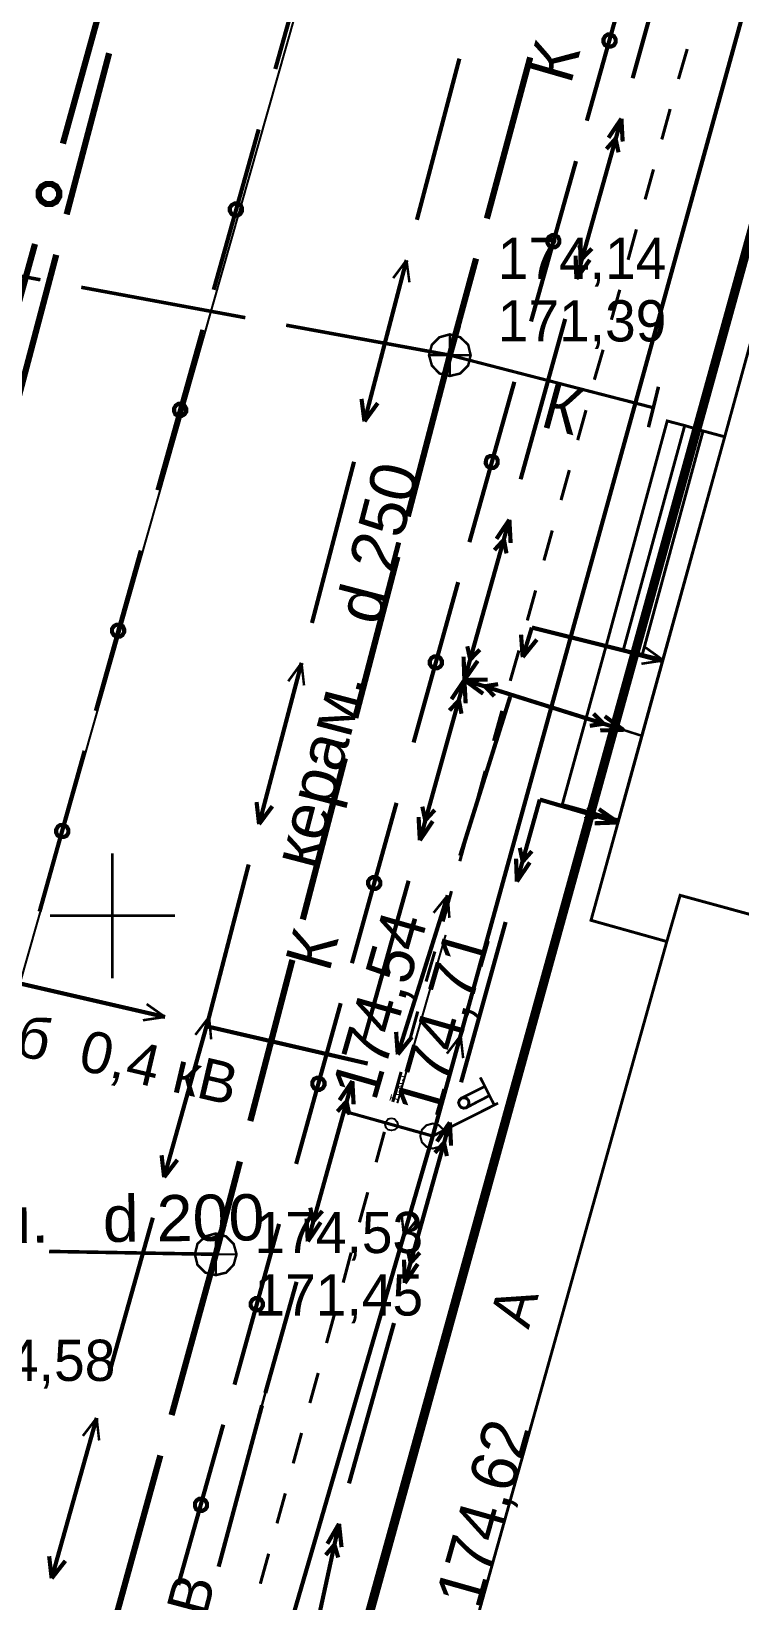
# Model space of a CAD drawing. Extents: x -2634 to -2115, y -2142 to -1393.
# Drawn here: x -2501.95 to -2484.94, y -1916.44 to -1878.77 of the extents above; entities that cross this region are included whole.
import ezdxf

# ---------------------------------------------------------------- set-up
doc = ezdxf.new("R2010")
doc.units = 0
doc.header["$MEASUREMENT"] = 0
for name, color, linetype in [('500_Геодез-Пункты_гео', 7, 'Continuous'), ('500_Дополн-Бордюры__п', 7, 'Continuous'), ('500_Дополн-Ступени__л', 7, 'Continuous'), ('500_Дороги-Проезжие_ч', 7, 'Continuous'), ('500_Линии_-Линии_связ', 7, 'Continuous'), ('500_Линии_-ЛЭП_кабель', 7, 'Continuous'), ('500_Линии_-Смотровые_', 7, 'Continuous'), ('500_Линии_-Фонари_час', 7, 'Continuous'), ('500_Линии_-Электрокаб', 7, 'Continuous'), ('500_Объект-Опоры', 7, 'Continuous'), ('500_Рельеф-Высотные_о', 7, 'Continuous'), ('500_Строен-Дополнения', 7, 'Continuous'), ('500_Строен-Здания', 7, 'Continuous'), ('500_Трубоп-Водопровод', 7, 'Continuous'), ('500_Трубоп-Канализаци', 7, 'Continuous'), ('500_Трубоп-Смотровые_', 7, 'Continuous'), ('500_Улицы-Улицы_и_их', 7, 'Continuous'), ('ЗАЯВКИ-Условные_з', 7, 'Continuous'), ('Красные_ли-Красные_ли', 7, 'Continuous'), ('Красные_ли-Оси_улиц_к', 7, 'Continuous')]:
    doc.layers.add(name, color=color, linetype=linetype)
doc.styles.add('TARIAL', font='Arial')

msp = doc.modelspace()

# ---------------------------------------------------------------- linework, layer by layer
at = {"layer": '500_Геодез-Пункты_гео', "color": 94, "const_width": 0.065}
for points in [[(-2500, -1898.5), (-2500, -1901.5)], [(-2501.5, -1900), (-2498.5, -1900)]]:
    msp.add_lwpolyline(points, dxfattribs=at)
at = {"layer": '500_Дополн-Бордюры__п', "color": 1, "const_width": 0.075}
for points in [[(-2486.41, -1879.91), (-2486.2, -1879.19)], [(-2486.81, -1881.36), (-2486.61, -1880.63)], [(-2487.21, -1882.8), (-2487.01, -1882.08)], [(-2487.62, -1884.25), (-2487.42, -1883.52)], [(-2488.02, -1885.69), (-2487.82, -1884.97)], [(-2488.43, -1887.13), (-2488.22, -1886.41)], [(-2488.83, -1888.58), (-2488.63, -1887.86)], [(-2489.23, -1890.02), (-2489.03, -1889.3)], [(-2489.64, -1891.47), (-2489.44, -1890.75)], [(-2490.04, -1892.91), (-2489.84, -1892.19)], [(-2490.45, -1894.36), (-2490.24, -1893.63)], [(-2490.85, -1895.8), (-2490.65, -1895.08)], [(-2491.25, -1897.25), (-2491.05, -1896.52)], [(-2491.66, -1898.69), (-2491.46, -1897.97)], [(-2492.06, -1900.14), (-2491.86, -1899.41)], [(-2492.47, -1901.58), (-2492.26, -1900.86)], [(-2492.87, -1903.02), (-2492.67, -1902.3)], [(-2493.27, -1904.47), (-2493.07, -1903.75)], [(-2493.67, -1905.92), (-2493.47, -1905.19)], [(-2494.07, -1907.36), (-2493.87, -1906.64)], [(-2494.46, -1908.81), (-2494.27, -1908.09)], [(-2494.86, -1910.26), (-2494.66, -1909.53)], [(-2495.26, -1911.7), (-2495.06, -1910.98)], [(-2495.66, -1913.15), (-2495.46, -1912.42)], [(-2496.05, -1914.59), (-2495.85, -1913.87)], [(-2496.45, -1916.04), (-2496.25, -1915.32)]]:
    msp.add_lwpolyline(points, dxfattribs=at)
at = {"layer": '500_Дополн-Ступени__л', "color": 0, "const_width": 0.07}
for points in [[(-2488.15, -1893.53), (-2486.68, -1888.12), (-2486.26, -1888.23), (-2487.74, -1893.64)], [(-2487.74, -1893.64), (-2486.26, -1888.23), (-2485.82, -1888.36), (-2487.29, -1893.77)], [(-2487.29, -1893.77), (-2485.82, -1888.36), (-2485.3, -1888.5), (-2486.8, -1893.9)]]:
    msp.add_lwpolyline(points, close=True, dxfattribs=at)
at = {"layer": '500_Линии_-Линии_связ', "color": 0, "const_width": 0.1}
for points in [[(-2496.09, -1879.67), (-2495.01, -1875.82)], [(-2487.53, -1877.06), (-2488.61, -1880.91)], [(-2497.57, -1884.97), (-2496.49, -1881.12)], [(-2488.87, -1881.88), (-2489.95, -1885.73)], [(-2498.92, -1889.78), (-2497.84, -1885.93)], [(-2490.35, -1887.18), (-2491.43, -1891.03)], [(-2500.4, -1895.08), (-2499.32, -1891.23)], [(-2491.7, -1891.99), (-2492.77, -1895.84)], [(-2501.75, -1899.9), (-2500.67, -1896.04)], [(-2493.18, -1897.29), (-2494.25, -1901.14)], [(-2494.52, -1902.1), (-2495.59, -1905.96)], [(-2496, -1907.4), (-2497.07, -1911.26)], [(-2497.34, -1912.22), (-2498.42, -1916.07)]]:
    msp.add_lwpolyline(points, dxfattribs=at)
for points in [[(-2487.92, -1879.03), (-2487.96, -1879.1), (-2488.03, -1879.13), (-2488.11, -1879.13), (-2488.18, -1879.09), (-2488.21, -1879.03), (-2488.21, -1878.95), (-2488.17, -1878.88), (-2488.11, -1878.84), (-2488.03, -1878.84), (-2487.96, -1878.88), (-2487.92, -1878.95)], [(-2497.18, -1883), (-2497.14, -1882.94), (-2497.07, -1882.9), (-2496.99, -1882.9), (-2496.92, -1882.94), (-2496.89, -1883.01), (-2496.89, -1883.08), (-2496.93, -1883.15), (-2496.99, -1883.19), (-2497.07, -1883.19), (-2497.14, -1883.15), (-2497.18, -1883.08)], [(-2489.27, -1883.84), (-2489.31, -1883.91), (-2489.37, -1883.95), (-2489.45, -1883.95), (-2489.52, -1883.91), (-2489.56, -1883.84), (-2489.56, -1883.76), (-2489.52, -1883.7), (-2489.45, -1883.66), (-2489.37, -1883.66), (-2489.3, -1883.7), (-2489.27, -1883.77)], [(-2498.52, -1887.82), (-2498.48, -1887.75), (-2498.42, -1887.71), (-2498.34, -1887.71), (-2498.27, -1887.75), (-2498.23, -1887.82), (-2498.23, -1887.9), (-2498.27, -1887.96), (-2498.34, -1888), (-2498.42, -1888), (-2498.49, -1887.96), (-2498.52, -1887.89)], [(-2490.75, -1889.14), (-2490.79, -1889.21), (-2490.85, -1889.25), (-2490.93, -1889.25), (-2491, -1889.21), (-2491.04, -1889.14), (-2491.03, -1889.06), (-2491, -1888.99), (-2490.93, -1888.96), (-2490.85, -1888.96), (-2490.78, -1889), (-2490.75, -1889.06)], [(-2500.01, -1893.11), (-2499.97, -1893.05), (-2499.9, -1893.01), (-2499.82, -1893.01), (-2499.75, -1893.05), (-2499.72, -1893.12), (-2499.72, -1893.19), (-2499.76, -1893.26), (-2499.82, -1893.3), (-2499.9, -1893.3), (-2499.97, -1893.26), (-2500.01, -1893.19)], [(-2492.09, -1893.96), (-2492.13, -1894.02), (-2492.2, -1894.06), (-2492.27, -1894.06), (-2492.34, -1894.02), (-2492.38, -1893.96), (-2492.38, -1893.88), (-2492.34, -1893.81), (-2492.27, -1893.77), (-2492.19, -1893.77), (-2492.13, -1893.81), (-2492.09, -1893.88)], [(-2501.35, -1897.93), (-2501.31, -1897.86), (-2501.25, -1897.82), (-2501.17, -1897.82), (-2501.1, -1897.86), (-2501.06, -1897.93), (-2501.06, -1898.01), (-2501.1, -1898.08), (-2501.17, -1898.11), (-2501.25, -1898.11), (-2501.32, -1898.07), (-2501.35, -1898.01)], [(-2493.57, -1899.26), (-2493.61, -1899.32), (-2493.68, -1899.36), (-2493.75, -1899.36), (-2493.82, -1899.32), (-2493.86, -1899.25), (-2493.86, -1899.17), (-2493.82, -1899.11), (-2493.75, -1899.07), (-2493.67, -1899.07), (-2493.61, -1899.11), (-2493.57, -1899.18)], [(-2494.91, -1904.07), (-2494.95, -1904.14), (-2495.02, -1904.18), (-2495.1, -1904.18), (-2495.16, -1904.14), (-2495.2, -1904.07), (-2495.2, -1903.99), (-2495.16, -1903.92), (-2495.09, -1903.89), (-2495.02, -1903.89), (-2494.95, -1903.93), (-2494.91, -1903.99)], [(-2496.39, -1909.37), (-2496.43, -1909.44), (-2496.5, -1909.47), (-2496.58, -1909.47), (-2496.64, -1909.43), (-2496.68, -1909.37), (-2496.68, -1909.29), (-2496.64, -1909.22), (-2496.57, -1909.18), (-2496.49, -1909.18), (-2496.43, -1909.22), (-2496.39, -1909.29)], [(-2497.73, -1914.19), (-2497.77, -1914.25), (-2497.84, -1914.29), (-2497.92, -1914.29), (-2497.99, -1914.25), (-2498.02, -1914.18), (-2498.02, -1914.1), (-2497.98, -1914.04), (-2497.92, -1914), (-2497.84, -1914), (-2497.77, -1914.04), (-2497.73, -1914.11)]]:
    msp.add_lwpolyline(points, close=True, dxfattribs=at)
at = {"layer": '500_Линии_-ЛЭП_кабель', "color": 2, "const_width": 0.1}
for points in [[(-2492.31, -1905.29), (-2482.62, -1870.24)], [(-2500.47, -1933.32), (-2492.31, -1905.29)]]:
    msp.add_lwpolyline(points, dxfattribs=at)
at = {"layer": '500_Линии_-ЛЭП_кабель', "color": 0, "const_width": 0.06}
for points in [[(-2492.31, -1905.29), (-2491.64, -1902.88)], [(-2491.97, -1903.31), (-2491.64, -1902.88)], [(-2491.58, -1903.42), (-2491.64, -1902.88)], [(-2492.31, -1905.29), (-2493, -1907.69)], [(-2493.06, -1907.16), (-2493, -1907.69)], [(-2492.67, -1907.27), (-2493, -1907.69)]]:
    msp.add_lwpolyline(points, dxfattribs=at)
at = {"layer": '500_Линии_-Фонари_час', "color": 0, "const_width": 0.065}
for points in [[(-2491.17, -1903.88), (-2490.83, -1904.55)], [(-2491.64, -1904.39), (-2491.06, -1904.1)], [(-2491.62, -1904.38), (-2491.51, -1904.33)], [(-2491.62, -1904.38), (-2491.51, -1904.33)], [(-2491.53, -1904.62), (-2490.95, -1904.32)], [(-2492.31, -1905.29), (-2490.74, -1904.5)], [(-2491.5, -1904.61), (-2491.39, -1904.55)], [(-2491.48, -1904.59), (-2491.48, -1904.59)]]:
    msp.add_lwpolyline(points, dxfattribs=at)
at = {"layer": '500_Линии_-Фонари_час', "color": 0, "const_width": 0.07}
msp.add_lwpolyline([(-2491.62, -1904.38), (-2491.55, -1904.37), (-2491.49, -1904.39), (-2491.45, -1904.44), (-2491.44, -1904.5), (-2491.46, -1904.56), (-2491.5, -1904.61), (-2491.57, -1904.62), (-2491.63, -1904.6), (-2491.67, -1904.55), (-2491.69, -1904.49), (-2491.67, -1904.43)], close=True, dxfattribs=at)
at = {"layer": '500_Линии_-Электрокаб', "color": 12, "const_width": 0.1}
for points in [[(-2487.51, -1879.89), (-2486.44, -1876.04)], [(-2488.86, -1884.71), (-2487.78, -1880.86)], [(-2488.09, -1881.32), (-2487.78, -1880.86)], [(-2487.75, -1881.41), (-2487.78, -1880.86)], [(-2488.14, -1881.59), (-2487.92, -1881.34)], [(-2487.85, -1881.67), (-2487.92, -1881.34)], [(-2488.72, -1884.22), (-2488.79, -1883.9)], [(-2488.72, -1884.22), (-2488.49, -1883.98)], [(-2488.86, -1884.71), (-2488.88, -1884.15)], [(-2488.86, -1884.71), (-2488.54, -1884.25)], [(-2490.2, -1889.52), (-2489.13, -1885.67)], [(-2491.55, -1894.34), (-2490.47, -1890.49)], [(-2490.78, -1890.95), (-2490.47, -1890.49)], [(-2490.44, -1891.05), (-2490.47, -1890.49)], [(-2490.83, -1891.22), (-2490.6, -1890.97)], [(-2490.54, -1891.3), (-2490.6, -1890.97)], [(-2491.55, -1894.34), (-2491.57, -1893.78)], [(-2491.41, -1893.85), (-2491.48, -1893.53)], [(-2491.41, -1893.85), (-2491.18, -1893.61)], [(-2491.55, -1894.34), (-2491.23, -1893.88)], [(-2491.55, -1894.34), (-2492.62, -1898.19)], [(-2491.55, -1894.34), (-2491.86, -1894.8)], [(-2491.55, -1894.34), (-2490.99, -1894.33)], [(-2491.55, -1894.34), (-2491.52, -1894.9)], [(-2491.55, -1894.34), (-2487.73, -1895.54)], [(-2491.55, -1894.34), (-2491.1, -1894.67)], [(-2491.06, -1894.49), (-2490.74, -1894.44)], [(-2491.06, -1894.49), (-2490.83, -1894.73)], [(-2491.68, -1894.83), (-2491.91, -1895.07)], [(-2491.68, -1894.83), (-2491.62, -1895.15)], [(-2488.45, -1895.15), (-2488.21, -1895.39)], [(-2488.18, -1895.21), (-2487.73, -1895.54)], [(-2488.54, -1895.44), (-2488.21, -1895.39)], [(-2488.29, -1895.55), (-2487.73, -1895.54)], [(-2492.56, -1897.38), (-2492.49, -1897.71)], [(-2492.26, -1897.46), (-2492.49, -1897.71)], [(-2489.74, -1897.21), (-2490.29, -1899.18)], [(-2487.86, -1897.76), (-2489.74, -1897.21)], [(-2488.35, -1897.62), (-2488.59, -1897.39)], [(-2487.86, -1897.76), (-2488.32, -1897.44)], [(-2492.65, -1897.63), (-2492.62, -1898.19)], [(-2492.31, -1897.73), (-2492.62, -1898.19)], [(-2488.35, -1897.62), (-2488.67, -1897.68)], [(-2487.86, -1897.76), (-2488.42, -1897.78)], [(-2490.31, -1898.63), (-2490.29, -1899.18)], [(-2490.22, -1898.37), (-2490.15, -1898.7)], [(-2489.93, -1898.45), (-2490.15, -1898.7)], [(-2489.98, -1898.72), (-2490.29, -1899.18)], [(-2492.89, -1899.16), (-2493.97, -1903.01)], [(-2490.56, -1900.15), (-2491.63, -1904)], [(-2494.24, -1903.97), (-2495.31, -1907.82)], [(-2494.24, -1903.97), (-2494.55, -1904.43)], [(-2494.24, -1903.97), (-2494.21, -1904.53)], [(-2494.38, -1904.46), (-2494.6, -1904.7)], [(-2494.38, -1904.46), (-2494.31, -1904.78)], [(-2491.9, -1904.96), (-2492.98, -1908.82)], [(-2491.9, -1904.96), (-2492.21, -1905.42)], [(-2491.9, -1904.96), (-2491.87, -1905.52)], [(-2492.04, -1905.45), (-2492.26, -1905.69)], [(-2492.04, -1905.45), (-2491.97, -1905.77)], [(-2495.34, -1907.27), (-2495.31, -1907.82)], [(-2495, -1907.36), (-2495.31, -1907.82)], [(-2495.25, -1907.01), (-2495.18, -1907.34)], [(-2494.96, -1907.09), (-2495.18, -1907.34)], [(-2492.91, -1908.01), (-2492.84, -1908.33)], [(-2492.62, -1908.09), (-2492.84, -1908.33)], [(-2493, -1908.26), (-2492.98, -1908.82)], [(-2492.67, -1908.36), (-2492.98, -1908.82)], [(-2495.58, -1908.79), (-2496.33, -1911.46)], [(-2493.24, -1909.78), (-2494.32, -1913.63)], [(-2497.45, -1915.63), (-2496.41, -1911.76)], [(-2494.56, -1914.6), (-2495.41, -1918.51)], [(-2494.56, -1914.6), (-2494.84, -1915.08)], [(-2494.56, -1914.6), (-2494.5, -1915.16)], [(-2494.67, -1915.1), (-2494.88, -1915.35)], [(-2494.67, -1915.1), (-2494.58, -1915.41)]]:
    msp.add_lwpolyline(points, dxfattribs=at)
at = {"layer": '500_Линии_-Электрокаб', "color": 1}
for points, const_width in [([(-2491.67, -1879.42), (-2492.69, -1883.29)], 0.1), ([(-2492.94, -1884.26), (-2493.95, -1888.13)], 0.1), ([(-2492.94, -1884.26), (-2493.26, -1884.69)], 0.06), ([(-2492.94, -1884.26), (-2492.87, -1884.79)], 0.06), ([(-2494.02, -1887.59), (-2493.95, -1888.13)], 0.1), ([(-2493.63, -1887.69), (-2493.95, -1888.13)], 0.1), ([(-2494.2, -1889.1), (-2495.21, -1892.97)], 0.1), ([(-2490.19, -1893.25), (-2490.15, -1893.79)], 0.1), ([(-2489.93, -1893.08), (-2490.15, -1893.79)], 0.1), ([(-2489.81, -1893.37), (-2490.15, -1893.79)], 0.1), ([(-2486.77, -1893.87), (-2489.93, -1893.08)], 0.1), ([(-2486.77, -1893.87), (-2487.2, -1893.56)], 0.06), ([(-2495.46, -1893.93), (-2496.48, -1897.8)], 0.1), ([(-2495.46, -1893.93), (-2495.78, -1894.37)], 0.06), ([(-2495.46, -1893.93), (-2495.4, -1894.47)], 0.06), ([(-2486.77, -1893.87), (-2487.3, -1893.95)], 0.06), ([(-2490.45, -1894.74), (-2491.65, -1898.56)], 0.1), ([(-2487.29, -1895.68), (-2487.76, -1895.53)], 0.06), ([(-2496.54, -1897.27), (-2496.48, -1897.8)], 0.1), ([(-2496.16, -1897.37), (-2496.48, -1897.8)], 0.1), ([(-2496.73, -1898.77), (-2497.68, -1902.43)], 0.1), ([(-2491.95, -1899.51), (-2493.15, -1903.33)], 0.1), ([(-2491.95, -1899.51), (-2492.29, -1899.93)], 0.06), ([(-2491.95, -1899.51), (-2491.91, -1900.05)], 0.06), ([(-2498.74, -1902.43), (-2502.64, -1901.53)], 0.1), ([(-2497.68, -1902.43), (-2497.56, -1901.95)], 0.06), ([(-2498.74, -1902.43), (-2499.27, -1902.51)], 0.06), ([(-2498.74, -1902.43), (-2499.18, -1902.12)], 0.06), ([(-2497.68, -1902.43), (-2498.76, -1906.28)], 0.1), ([(-2497.68, -1902.43), (-2498.01, -1902.86)], 0.06), ([(-2497.68, -1902.43), (-2497.63, -1902.97)], 0.06), ([(-2493.87, -1903.55), (-2497.76, -1902.65)], 0.1), ([(-2493.19, -1902.79), (-2493.15, -1903.33)], 0.1), ([(-2492.81, -1902.91), (-2493.15, -1903.33)], 0.1), ([(-2498.82, -1905.75), (-2498.76, -1906.28)], 0.1), ([(-2498.44, -1905.86), (-2498.76, -1906.28)], 0.1), ([(-2499.03, -1907.25), (-2500.11, -1911.1)], 0.1), ([(-2496.33, -1911.46), (-2496.2, -1910.98)], 0.06), ([(-2496.33, -1911.46), (-2496.46, -1911.94)], 0.06), ([(-2500.38, -1912.06), (-2501.46, -1915.91)], 0.1), ([(-2500.38, -1912.06), (-2500.71, -1912.49)], 0.06), ([(-2500.38, -1912.06), (-2500.32, -1912.6)], 0.06), ([(-2501.52, -1915.38), (-2501.46, -1915.91)], 0.1), ([(-2501.13, -1915.49), (-2501.46, -1915.91)], 0.1)]:
    msp.add_lwpolyline(points, dxfattribs=dict(at, const_width=const_width))
at = {"layer": '500_Объект-Опоры', "color": 0, "const_width": 0.075}
msp.add_lwpolyline([(-2492.31, -1905.29), (-2494.42, -1904.7)], dxfattribs=at)
at = {"layer": '500_Объект-Опоры', "color": 1, "const_width": 0.05}
msp.add_lwpolyline([(-2492.31, -1904.99), (-2492.16, -1905.03), (-2492.05, -1905.14), (-2492.01, -1905.29), (-2492.05, -1905.44), (-2492.16, -1905.55), (-2492.31, -1905.59), (-2492.46, -1905.55), (-2492.57, -1905.44), (-2492.61, -1905.29), (-2492.57, -1905.14), (-2492.46, -1905.03)], close=True, dxfattribs=at)
at = {"layer": '500_Рельеф-Высотные_о', "color": 0, "const_width": 0.05}
msp.add_lwpolyline([(-2493.16, -1904.5), (-2492, -1900.46)], dxfattribs=at)
at = {"layer": '500_Рельеф-Высотные_о', "color": 0}
msp.add_lwpolyline([(-2493.3, -1904.86), (-2493.23, -1904.88), (-2493.17, -1904.94), (-2493.15, -1905.01), (-2493.17, -1905.09), (-2493.23, -1905.14), (-2493.3, -1905.16), (-2493.38, -1905.14), (-2493.43, -1905.09), (-2493.45, -1905.01), (-2493.43, -1904.94), (-2493.38, -1904.88)], close=True, dxfattribs=at)
at = {"layer": '500_Строен-Дополнения', "color": 0, "const_width": 0.07}
msp.add_lwpolyline([(-2487.85, -1897.7), (-2486.8, -1893.9), (-2488.15, -1893.53), (-2489.2, -1897.33)], close=True, dxfattribs=at)
at = {"layer": '500_Строен-Здания', "color": 0, "const_width": 0.07}
for points in [[(-2483.89, -1883.37), (-2485.3, -1888.5), (-2488.51, -1900.11), (-2486.69, -1900.62), (-2486.37, -1899.51), (-2472.75, -1903.23)], [(-2496.93, -1955.51), (-2497.29, -1954.98), (-2497.62, -1954.42), (-2497.91, -1953.85), (-2498.17, -1953.25), (-2498.38, -1952.64), (-2498.56, -1952.02), (-2498.7, -1951.39), (-2498.8, -1950.75), (-2498.86, -1950.11), (-2498.88, -1949.46), (-2498.87, -1949), (-2500.03, -1949.01), (-2500.28, -1949), (-2496.76, -1936.54), (-2498.15, -1936.15), (-2493.68, -1920.22), (-2492.29, -1920.61), (-2486.69, -1900.62), (-2486.37, -1899.51), (-2472.63, -1903.26)]]:
    msp.add_lwpolyline(points, dxfattribs=at)
at = {"layer": '500_Трубоп-Водопровод', "color": 94, "const_width": 0.15}
for points in [[(-2501.1, -1883.16), (-2500.08, -1879.29)], [(-2502.37, -1887.99), (-2501.35, -1884.13)]]:
    msp.add_lwpolyline(points, dxfattribs=at)
at = {"layer": '500_Трубоп-Канализаци', "color": 34}
for points, const_width in [([(-2489.97, -1879.39), (-2491.01, -1883.26)], 0.15), ([(-2501.73, -1884.73), (-2505.66, -1884)], 0.085), ([(-2491.27, -1884.22), (-2491.9, -1886.54)], 0.15), ([(-2496.81, -1885.64), (-2500.75, -1884.91)], 0.085), ([(-2491.9, -1886.54), (-2495.83, -1885.82)], 0.085), ([(-2491.9, -1886.54), (-2492.91, -1890.41)], 0.15), ([(-2491.9, -1886.54), (-2487.06, -1887.79)], 0.075), ([(-2493.16, -1891.38), (-2494.17, -1895.25)], 0.15), ([(-2494.42, -1896.22), (-2495.43, -1900.09)], 0.15), ([(-2495.68, -1901.06), (-2496.69, -1904.93)], 0.15), ([(-2496.94, -1905.9), (-2497.52, -1908.13)], 0.15), ([(-2497.52, -1908.13), (-2501.52, -1908.06)], 0.085), ([(-2497.52, -1908.13), (-2498.58, -1911.99)], 0.15), ([(-2498.85, -1912.96), (-2499.91, -1916.81)], 0.15)]:
    msp.add_lwpolyline(points, dxfattribs=dict(at, const_width=const_width))
at = {"layer": '500_Трубоп-Канализаци', "color": 32}
for points, const_width in [([(-2491.9, -1886.54), (-2491.7, -1885.82)], 0.15), ([(-2486.99, -1887.81), (-2487.71, -1887.62)], 0.075), ([(-2497.52, -1908.13), (-2497.33, -1907.41)], 0.15)]:
    msp.add_lwpolyline(points, dxfattribs=dict(at, const_width=const_width))
at = {"layer": '500_Трубоп-Канализаци', "color": 0, "const_width": 0.085}
msp.add_lwpolyline([(-2487.13, -1888.27), (-2486.89, -1887.3)], dxfattribs=at)
at = {"layer": '500_Трубоп-Смотровые_', "color": 0, "const_width": 0.06}
for points in [[(-2491.9, -1886.04), (-2491.65, -1886.11), (-2491.46, -1886.29), (-2491.4, -1886.54), (-2491.46, -1886.79), (-2491.65, -1886.98), (-2491.9, -1887.04), (-2492.15, -1886.98), (-2492.33, -1886.79), (-2492.4, -1886.54), (-2492.33, -1886.29), (-2492.15, -1886.11)], [(-2497.52, -1907.63), (-2497.27, -1907.7), (-2497.09, -1907.88), (-2497.02, -1908.13), (-2497.09, -1908.38), (-2497.27, -1908.57), (-2497.52, -1908.63), (-2497.77, -1908.57), (-2497.96, -1908.38), (-2498.02, -1908.13), (-2497.96, -1907.88), (-2497.77, -1907.7)]]:
    msp.add_lwpolyline(points, close=True, dxfattribs=at)
at = {"layer": '500_Трубоп-Смотровые_', "color": 0, "const_width": 0.055}
for points in [[(-2491.9, -1887.04), (-2491.9, -1886.04)], [(-2492.4, -1886.54), (-2491.4, -1886.54)], [(-2497.52, -1908.63), (-2497.52, -1907.63)], [(-2498.02, -1908.13), (-2497.02, -1908.13)]]:
    msp.add_lwpolyline(points, dxfattribs=at)
at = {"layer": '500_Улицы-Улицы_и_их', "color": 255}
msp.add_lwpolyline([(-2542.96, -2044.94), (-2436.73, -1671.22)], dxfattribs=at)
at = {"layer": 'ЗАЯВКИ-Условные_з', "color": 98, "const_width": 0.065}
for points in [[(-2500, -1901.5), (-2500, -1898.5)], [(-2498.5, -1900), (-2501.5, -1900)]]:
    msp.add_lwpolyline(points, dxfattribs=at)
at = {"layer": 'Красные_ли-Красные_ли', "color": 12, "const_width": 0.22}
msp.add_lwpolyline([(-2284.3, -1701.86), (-2245.52, -1663.72), (-2237.3, -1633.7), (-2402.37, -1586.05), (-2505.18, -1957.78), (-2366.43, -1997.8)], close=True, dxfattribs=at)
at = {"layer": 'Красные_ли-Оси_улиц_к', "color": 12, "const_width": 0.15}
for points in [[(-2501.19, -1881.46), (-2495.19, -1859.78)], [(-2507.86, -1905.56), (-2501.86, -1883.87)]]:
    msp.add_lwpolyline(points, dxfattribs=at)
msp.add_lwpolyline([(-2501.77, -1882.6), (-2501.7, -1882.49), (-2501.59, -1882.43), (-2501.46, -1882.43), (-2501.35, -1882.49), (-2501.28, -1882.61), (-2501.28, -1882.73), (-2501.35, -1882.85), (-2501.46, -1882.91), (-2501.59, -1882.91), (-2501.7, -1882.84), (-2501.77, -1882.73)], close=True, dxfattribs=at)

# ---------------------------------------------------------------- texts
at = {"layer": '500_Дороги-Проезжие_ч', "color": 0}
msp.add_text('А', height=0.99, rotation=73.56, dxfattribs=at).set_placement((-2490.01, -1909.95))
at = {"layer": '500_Линии_-Смотровые_', "color": 0}
msp.add_text('174,58', height=0.99, dxfattribs=at).set_placement((-2503.98, -1911.17))
at = {"layer": '500_Линии_-Электрокаб', "color": 0, "style": 'TARIAL'}
for s, rotation, p in [('2 каб  0,4 кВ', 346.78, (-2504.84, -1902.75)), (' каб  6 кВ', 75.13, (-2499.06, -1921.78))]:
    msp.add_text(s, height=0.99, rotation=rotation, dxfattribs=at).set_placement(p)
at = {"layer": '500_Рельеф-Высотные_о', "color": 214}
for s, rotation, p in [('174,54', 74.02, (-2493.68, -1904.48)), ('174,71', 74.02, (-2492.17, -1904.91)), ('174,62', 74.23, (-2491.19, -1916.68))]:
    msp.add_text(s, height=1.11, rotation=rotation, dxfattribs=at).set_placement(p)
at = {"layer": '500_Рельеф-Высотные_о', "color": 0, "style": 'TARIAL'}
msp.add_text('Текст', height=0.2, rotation=74.02, dxfattribs=at).set_placement((-2493.16, -1904.5))
at = {"layer": '500_Трубоп-Канализаци', "color": 14}
for rotation, p in [(73.86, (-2489, -1880.06)), (344.74, (-2489.76, -1888.24)), (74.23, (-2494.8, -1901.38))]:
    msp.add_text('К', height=1.11, rotation=rotation, dxfattribs=at).set_placement(p)
at = {"layer": '500_Трубоп-Канализаци', "color": 14, "style": 'TARIAL'}
for s, rotation, p in [('керам.   d 250 ', 75.39, (-2495.12, -1898.92)), ('керам.   d 200 ', 0.62, (-2506.28, -1907.9))]:
    msp.add_text(s, height=1.11, rotation=rotation, dxfattribs=at).set_placement(p)
at = {"layer": '500_Трубоп-Смотровые_', "color": 5}
for s, p in [('174,14', (-2490.75, -1884.71)), ('171,39', (-2490.75, -1886.21)), ('174,53', (-2496.59, -1908.1)), ('171,45', (-2496.59, -1909.6))]:
    msp.add_text(s, height=0.99, dxfattribs=at).set_placement(p)

doc.saveas('drawing.dxf')
